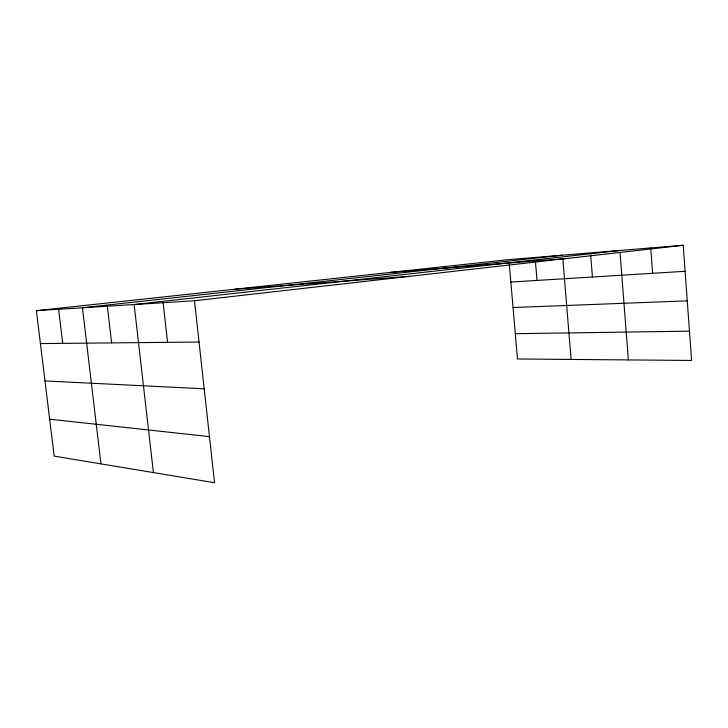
<?xml version="1.0" encoding="UTF-8"?>
<svg xmlns="http://www.w3.org/2000/svg" width="728" height="728" viewBox="0 0 728 728"><rect width="100%" height="100%" fill="white"/><g stroke="black" fill="none" stroke-linecap="round" stroke-linejoin="round"><path stroke-width="1.09" d="M194.503 300.755L214.542 482.728L54.163 456.119L36.4 310.665L194.503 300.755L683.201 245.272L691.6 360.451L517.481 358.986L509.3 264.091M619.865 250.487L134.152 304.541L153.417 472.581M562.544 255.2L82.446 307.78L100.965 463.882M36.4 310.665L508.918 259.605L683.201 245.272M390.599 272.39L567.876 258.367M235.19 289.189L409.491 276.349M510.847 282.045L685.094 271.298M513.049 307.534L687.25 300.846M515.297 333.697L689.462 331.158M40.422 343.589L199.044 342.042M44.981 380.935L204.195 388.798M49.65 419.192L209.464 436.627M58.604 309.273L62.708 343.37M107.335 306.224L111.621 342.897M163.118 302.73L167.567 342.342M535.462 261.834L537.027 280.426M562.817 258.558L571.098 359.441M590.681 255.091L592.437 277.013M620.038 252.734L628.373 359.914M650.723 247.948L652.634 273.3"/></g></svg>
